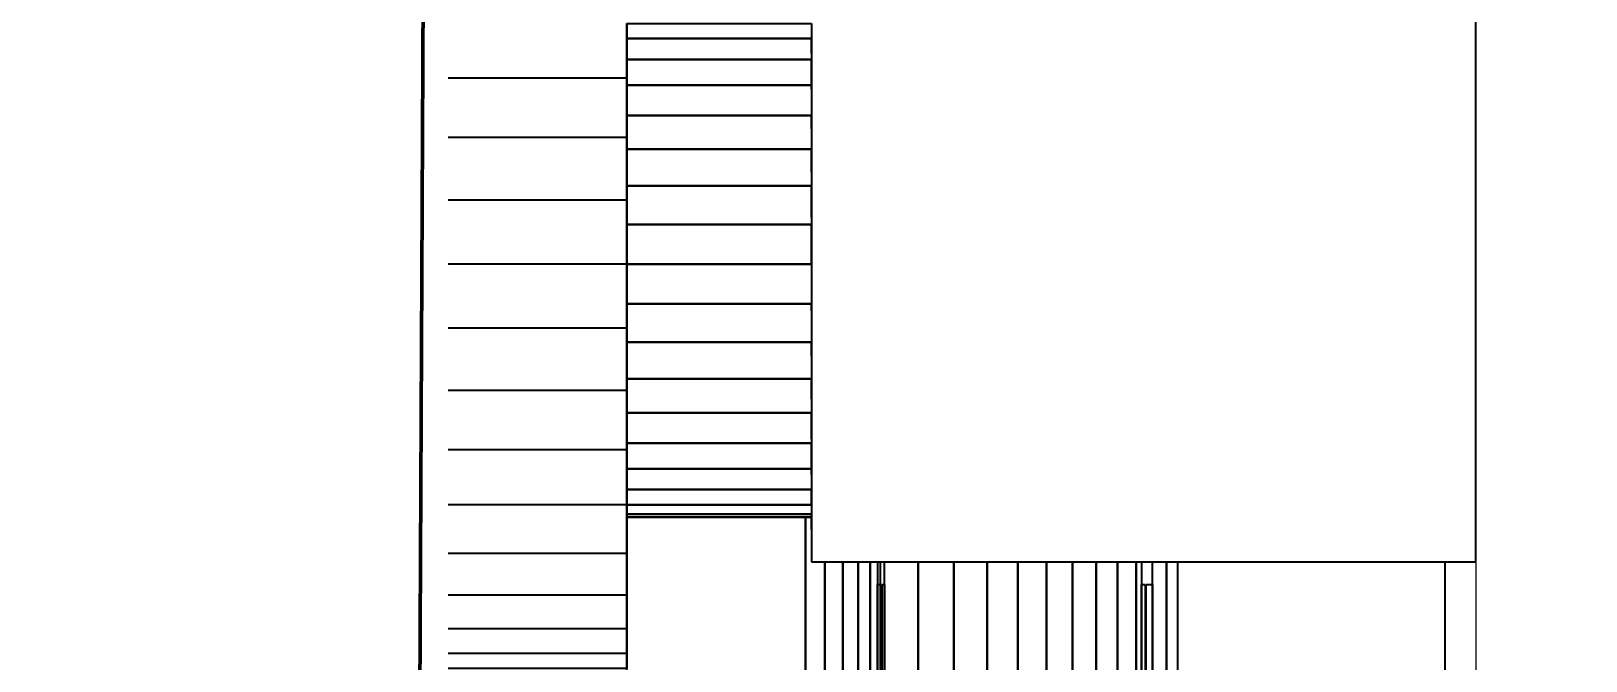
# Model space of a CAD drawing. Header units: millimetres. Extents: x 103208 to 171806, y -164 to 10038.
# Drawn here: x 113535.21 to 113548.57, y 6122.11 to 6127.52 of the extents above; entities that cross this region are included whole.
import ezdxf

# ---------------------------------------------------------------- set-up
doc = ezdxf.new("R2010")
doc.units = ezdxf.units.MM
for name, color, linetype, lineweight in [('MEDIDAS', 7, 'Continuous', 0), ('Moveis', 1, 'Continuous', 9), ('Parede Baixa', 5, 'Continuous', 50)]:
    doc.layers.add(name, color=color, linetype=linetype, lineweight=lineweight)
doc.layers.add('Piso', color=55, linetype='Continuous')
doc.styles.add('Valéria', font='romantic.ttf', dxfattribs={"height": 10})
doc.dimstyles.new('Cota - 50', dxfattribs={"dimtxt": 10, "dimasz": 5, "dimexe": 10, "dimexo": 20, "dimgap": 5, "dimtad": 1, "dimtxsty": 'Valéria', "dimblk": 'DOT', "dimcen": 0, "dimclrd": 12, "dimclre": 12, "dimclrt": 2, "dimazin": 2, "dimtfac": 1, "dimtix": 1, "dimtmove": 0, "dimatfit": 3, "dimldrblk": 'DOT', "dimfxl": 1, "dimarcsym": 0})

# ---------------------------------------------------------------- blocks, each defined once
blk = doc.blocks.new('_Dot')
at = {"color": 0, "linetype": 'ByBlock', "lineweight": -2}
blk.add_line((-0.5, 0), (-1, 0), dxfattribs=at)
at = {"color": 0, "linetype": 'ByBlock', "const_width": 0.5}
blk.add_lwpolyline([(-0.25, 0, 1), (0.25, 0, 1)], format="xyb", close=True, dxfattribs=at)
blk = doc.blocks.new('*D650')
at = {"layer": 'Defpoints', "color": 0, "transparency": 16777216}
for p in [(115535.938, 6718.846, 9825), (115634.715, 6581.569), (113095.947, 4963.145, 9825)]:
    blk.add_point(p, dxfattribs=at)
at = {"layer": 'MEDIDAS', "color": 12, "lineweight": -2, "transparency": 16777216}
for p, q in [((115547.619, 6702.612), (115640.556, 6573.452)), ((113198.784, 4828.789), (115630.657, 6578.649)), ((113107.629, 4946.911), (113200.566, 4817.752))]:
    blk.add_line(p, q, dxfattribs=at)
at = {"layer": 'MEDIDAS', "color": 12, "lineweight": -2, "transparency": 16777216, "xscale": 5, "yscale": 5, "zscale": 5}
for p, rotation in [((115634.715, 6581.569), 35.73698977606095), ((113194.725, 4825.869), 215.736989776061)]:
    blk.add_blockref('_Dot', p, dxfattribs=dict(at, rotation=rotation))
at = {"layer": 'MEDIDAS', "color": 2, "transparency": 16777216, "insert": (114408.793, 5711.956), "char_height": 10, "attachment_point": 5, "rotation": 35.737, "style": 'Valéria'}
blk.add_mtext('3006', dxfattribs=at)

msp = doc.modelspace()

# ---------------------------------------------------------------- hatches: boundary and pattern name
at = {"layer": 'Piso'}
h = msp.add_hatch(dxfattribs=at)
h.set_pattern_fill('ANSI37', color=256, scale=13.333333, angle=-45)
h.set_pattern_definition([(360, (17239, -689.003), (3e-14, 42.333333), []), (90, (17239, -689.003), (-42.333333, 3e-14), [])])
h.paths.add_polyline_path([(113699.15428, 6248.87321), (113696.65439, 6248.92088), (113696.61626, 6246.92088), (113686.65439, 6246.92088), (113686.65439, 6176.42088), (113690.15439, 6176.42088), (113690.15439, 6177.92088), (113690.21346, 6178.25945), (113690.31728, 6178.46791), (113690.44729, 6178.62798), (113690.65282, 6178.78599), (113690.82157, 6178.86386), (113691.03776, 6178.91405), (113693.15439, 6178.92088), (113694.30084, 6177.77443), (113694.65439, 6176.92088), (113694.73393, 6176.91451), (113694.80274, 6176.89836), (113694.92253, 6176.8429), (113694.9867, 6176.79448), (113695.03411, 6176.74617), (113695.08123, 6176.68128), (113695.11118, 6176.62422), (113695.13247, 6176.56732), (113695.1494, 6176.49138), (113695.15439, 6176.42088), (113695.15439, 6173.92088), (113695.14404, 6173.81964), (113695.12796, 6173.76047), (113695.09581, 6173.68604), (113695.06905, 6173.64148), (113695.03029, 6173.59118), (113694.97838, 6173.54005), (113694.92234, 6173.49873), (113694.84778, 6173.45979), (113694.77625, 6173.43595), (113694.71071, 6173.42406), (113694.65439, 6173.42088), (113694.30084, 6172.56732), (113693.15439, 6171.42088), (113691.07433, 6171.42088), (113690.97975, 6171.43187), (113690.88715, 6171.4518), (113690.78468, 6171.48516), (113690.70631, 6171.51947), (113690.62966, 6171.56138), (113690.56786, 6171.60206), (113690.51498, 6171.64255), (113690.47158, 6171.68033), (113690.41476, 6171.73726), (113690.33469, 6171.83647), (113690.29629, 6171.89523), (113690.23971, 6172.00358), (113690.20735, 6172.08593), (113690.17555, 6172.20135), (113690.16045, 6172.29495), (113690.15439, 6173.92088), (113686.65439, 6173.92088), (113686.65439, 6169.92088), (113683.65439, 6169.92088), (113683.65439, 6173.92088), (113680.15439, 6173.92088), (113680.15825, 6172.33688), (113680.11705, 6172.06509), (113680.08349, 6171.97422), (113680.04477, 6171.89502), (113679.93294, 6171.73483), (113679.85116, 6171.65212), (113679.75014, 6171.57404), (113679.659, 6171.52056), (113679.57622, 6171.48325), (113679.45812, 6171.44589), (113679.28399, 6171.42088), (113677.15439, 6171.42088), (113676.00795, 6172.56732), (113675.65439, 6173.42088), (113675.57726, 6173.42686), (113675.51849, 6173.4397), (113675.46176, 6173.45948), (113675.40601, 6173.48694), (113675.32492, 6173.54479), (113675.29332, 6173.56732), (113675.25018, 6173.62657), (113675.21434, 6173.68349), (113675.19267, 6173.72902), (113675.18026, 6173.76214), (113675.16884, 6173.80158), (113675.15486, 6173.89941), (113675.15439, 6176.42088), (113675.17192, 6176.5521), (113675.20292, 6176.63576), (113675.26064, 6176.72903), (113675.30084, 6176.79399), (113675.40405, 6176.85369), (113675.58693, 6176.9163), (113675.65439, 6176.92088), (113676.00795, 6177.77443), (113677.15439, 6178.92088), (113679.15439, 6178.92088), (113679.43816, 6178.87977), (113679.56929, 6178.83075), (113679.7424, 6178.72973), (113679.90485, 6178.5818), (113680.03208, 6178.40012), (113680.13837, 6178.0992), (113680.15439, 6177.57692), (113680.15439, 6176.42088), (113683.65439, 6176.42088), (113683.65439, 6248.92088), (113686.65439, 6248.93279), (113686.65439, 6251.92088), (113685.65439, 6251.92088), (113604.65282, 6250.68453), (113604.65282, 6246.97674), (113594.65282, 6246.97674), (113594.65282, 6249.37132), (113591.46875, 6249.3865), (113591.60184, 6178.52082), (113538.81564, 6178.20806), (113538.81564, 6175.21417), (113543.86277, 6175.21417), (113543.86277, 6173.01374), (113544.14333, 6172.83689), (113544.30622, 6172.68681), (113544.47929, 6172.47909), (113544.60584, 6172.2801), (113544.71247, 6172.06004), (113544.80463, 6171.80272), (113544.86544, 6171.55362), (113544.90121, 6171.30566), (113544.91287, 6171.06029), (113544.91287, 6154.75561), (113544.90121, 6154.51025), (113544.86473, 6154.25735), (113544.80463, 6154.01318), (113544.71247, 6153.75587), (113544.47929, 6153.33681), (113544.30622, 6153.12909), (113544.17541, 6153.01526), (113544.14333, 6152.97901), (113543.92495, 6152.83127), (113543.71152, 6152.73418), (113543.48964, 6152.67126), (113543.31357, 6152.65535), (113543.2587, 6152.6493), (113543.20325, 6152.65583), (113543.14859, 6152.67478), (113543.09608, 6152.70568), (113543.047, 6152.74777), (113543.00256, 6152.80002), (113542.96385, 6152.86114), (113542.93183, 6152.92962), (113542.90729, 6153.00378), (113542.89083, 6153.08179), (113542.88285, 6153.16173), (113542.88356, 6153.24164), (113542.89294, 6153.31954), (113542.91074, 6153.39351), (113542.93843, 6153.4652), (113542.96971, 6153.52255), (113543.00942, 6153.57443), (113543.05469, 6153.61611), (113543.10442, 6153.64657), (113543.15737, 6153.66505), (113543.21225, 6153.6711), (113543.33747, 6153.68678), (113543.35872, 6153.69673), (113543.38781, 6153.70471), (113543.40889, 6153.71457), (113543.43797, 6153.73382), (113543.53316, 6153.79856), (113543.58374, 6153.8556), (113543.63993, 6153.92514), (113543.71444, 6154.0423), (113543.76777, 6154.14582), (113543.8272, 6154.31164), (113543.86069, 6154.45246), (113543.86353, 6154.4592), (113543.88914, 6154.77938), (113543.86277, 6170.09417), (113538.78917, 6170.09417), (113538.59351, 6131.60643), (113538.79161, 6131.59872), (113538.82182, 6131.78463), (113538.87736, 6131.91872), (113538.97906, 6132.05126), (113539.11161, 6132.15297), (113539.26597, 6132.21691), (113539.43161, 6132.23872), (113541.86361, 6132.23872), (113542.02926, 6132.21691), (113542.18361, 6132.15297), (113542.31616, 6132.05126), (113542.41787, 6131.91872), (113542.48181, 6131.76436), (113542.50361, 6131.59872), (113542.50941, 6130.38691), (113542.51802, 6130.39813), (113542.52744, 6130.40203), (113542.54201, 6130.40526), (113545.02265, 6130.40526), (113545.03223, 6130.40395), (113545.04115, 6130.40012), (113545.04881, 6130.39401), (113545.05469, 6130.38606), (113545.05819, 6130.37646), (113545.05965, 6130.36686), (113545.05965, 6128.07872), (113547.62361, 6128.07872), (113547.62361, 6148.92173), (113598.7556, 6148.92173), (113601.41234, 6148.76239), (113604.01542, 6148.20772), (113606.50634, 6147.27018), (113608.82913, 6145.97084), (113610.93161, 6144.33889), (113612.76652, 6142.411), (113614.29265, 6140.23049), (113615.47569, 6137.84636), (113616.28906, 6135.31218), (113616.7145, 6132.68489), (113616.91228, 6129.57388), (113616.9882, 6127.35524), (113616.9882, 6123.68219), (113616.7145, 6118.35255), (113616.30151, 6115.77747), (113615.51577, 6113.29067), (113614.37421, 6110.9458), (113612.90148, 6108.79345), (113611.12934, 6106.88005), (113609.09603, 6105.24689), (113606.84541, 6103.9292), (113604.42605, 6102.95541), (113601.89014, 6102.34654), (113599.29239, 6102.11571), (113547.62361, 6102.11571), (113547.62361, 6122.95872), (113545.05965, 6122.95872), (113545.05965, 6120.71566), (113545.05819, 6120.70606), (113545.05469, 6120.69646), (113545.04881, 6120.68851), (113545.04115, 6120.68241), (113545.03223, 6120.67857), (113545.02265, 6120.67726), (113542.50361, 6120.67726), (113542.50361, 6119.43872), (113542.48181, 6119.27307), (113542.41787, 6119.11872), (113542.31616, 6118.98617), (113542.18361, 6118.88446), (113542.02926, 6118.82052), (113541.86361, 6118.79872), (113539.43161, 6118.79872), (113539.26597, 6118.82052), (113539.11161, 6118.88446), (113538.97906, 6118.98617), (113538.87736, 6119.11872), (113538.81342, 6119.27307), (113538.79161, 6119.43872), (113538.53551, 6119.43872), (113538.39347, 6089.63766), (113698.39165, 6088.87503)])
h.paths.add_polyline_path([(113538.3458, 6079.63778), (113538.22785, 6054.89152), (113538.38739, 6054.83338), (113539.66239, 6054.36875), (113539.73124, 6054.33399), (113539.79539, 6054.28225), (113539.85048, 6054.21706), (113539.89275, 6054.14286), (113539.91933, 6054.06471), (113539.92839, 6053.98793), (113539.92839, 6048.06869), (113542.55981, 6048.06869), (113543.16398, 6047.66125), (113543.49023, 6047.51037), (113543.6613, 6047.4518), (113544.01157, 6047.3524), (113544.19078, 6047.31157), (113544.41887, 6047.26637), (113544.53122, 6047.23821), (113544.75426, 6047.17637), (113544.97394, 6047.10351), (113545.19025, 6047.01957), (113545.29756, 6046.97483), (113545.29756, 6047.56038), (113549.30737, 6047.56038), (113549.30737, 6046.43338), (113577.5337, 6046.43338), (113577.5337, 6059.00505), (113608.21558, 6059.00505), (113608.21558, 6028.26171), (113577.5337, 6028.26171), (113577.5337, 6040.83338), (113549.30737, 6040.83338), (113549.30737, 6039.70638), (113545.29756, 6039.70638), (113545.29756, 6040.29193), (113544.86494, 6040.12406), (113544.41887, 6040.00039), (113543.98472, 6039.91435), (113543.49005, 6039.75632), (113543.00866, 6039.51199), (113542.55981, 6039.19807), (113539.92839, 6039.19807), (113539.92934, 6033.25361), (113539.91931, 6033.17199), (113539.89941, 6033.11472), (113539.84994, 6033.03623), (113539.76331, 6032.95865), (113539.69681, 6032.9154), (113539.62841, 6032.88563), (113538.38739, 6032.43338), (113538.12081, 6032.43465), (113537.96449, 5999.63868), (113697.96267, 5998.87605), (113698.34399, 6078.87514)])

# ---------------------------------------------------------------- linework, layer by layer
at = {"layer": 'Moveis'}
msp.add_line((113547.62361, 6148.92173, 9825), (113547.62361, 6102.11571, 9825), dxfattribs=at)
at = {"layer": 'Parede Baixa'}
msp.add_line((113539.1561, 6249.63584, 9825), (113537.96449, 5999.63868, 9825), dxfattribs=at)
at = {"layer": 'Piso'}
for p, q in [((113547.62361, 6122.95872, 9825), (113547.62361, 6128.07872, 9825)), ((113540.32761, 6127.45755, 9825), (113540.32761, 6127.58822, 9825)), ((113541.91481, 6127.58822, 9825), (113541.91481, 6127.45755, 9825)), ((113540.32761, 6127.27914, 9825), (113540.32761, 6127.45755, 9825)), ((113541.91481, 6127.45755, 9825), (113541.91481, 6127.32891, 9825)), ((113541.91481, 6127.32891, 9825), (113541.91481, 6127.27914, 9825)), ((113540.32761, 6127.11676, 9825), (113540.32761, 6127.27914, 9825)), ((113541.91481, 6127.27914, 9825), (113541.91481, 6127.05738, 9825)), ((113540.32761, 6127.05738, 9825), (113540.32761, 6127.11676, 9825)), ((113540.32761, 6126.79774, 9825), (113540.32761, 6127.05738, 9825)), ((113541.91481, 6127.05738, 9825), (113541.91481, 6127.02345, 9825)), ((113541.91481, 6127.02345, 9825), (113541.91481, 6126.79774, 9825)), ((113540.32761, 6126.60646, 9825), (113540.32761, 6126.79774, 9825)), ((113541.91481, 6126.79774, 9825), (113541.91481, 6126.68093, 9825)), ((113541.91481, 6126.68093, 9825), (113541.91481, 6126.5066, 9825)), ((113540.32761, 6126.5066, 9825), (113540.32761, 6126.60646, 9825)), ((113540.32761, 6126.19114, 9825), (113540.32761, 6126.5066, 9825)), ((113541.91481, 6126.5066, 9825), (113541.91481, 6126.3098, 9825)), ((113541.91481, 6126.3098, 9825), (113541.91481, 6126.19114, 9825)), ((113540.32761, 6126.06937, 9825), (113540.32761, 6126.19114, 9825)), ((113541.91481, 6126.19114, 9825), (113541.91481, 6125.91919, 9825)), ((113540.32761, 6125.85912, 9825), (113540.32761, 6126.06937, 9825)), ((113540.32761, 6125.51872, 9825), (113540.32761, 6125.85912, 9825)), ((113541.91481, 6125.91919, 9825), (113541.91481, 6125.85912, 9825)), ((113541.91481, 6125.85912, 9825), (113541.91481, 6125.51872, 9825)), ((113540.32761, 6125.17832, 9825), (113540.32761, 6125.51872, 9825)), ((113541.91481, 6125.51872, 9825), (113541.91481, 6125.17832, 9825)), ((113540.32761, 6124.96807, 9825), (113540.32761, 6125.17832, 9825)), ((113541.91481, 6125.17832, 9825), (113541.91481, 6125.11824, 9825)), ((113541.91481, 6125.11824, 9825), (113541.91481, 6124.8463, 9825)), ((113540.32761, 6124.8463, 9825), (113540.32761, 6124.96807, 9825)), ((113540.32761, 6124.53083, 9825), (113540.32761, 6124.8463, 9825)), ((113541.91481, 6124.8463, 9825), (113541.91481, 6124.72763, 9825)), ((113541.91481, 6124.72763, 9825), (113541.91481, 6124.53083, 9825)), ((113540.32761, 6124.43098, 9825), (113540.32761, 6124.53083, 9825)), ((113541.91481, 6124.53083, 9825), (113541.91481, 6124.3565, 9825)), ((113540.32761, 6124.2397, 9825), (113540.32761, 6124.43098, 9825)), ((113541.91481, 6124.3565, 9825), (113541.91481, 6124.2397, 9825)), ((113540.32761, 6123.98005, 9825), (113540.32761, 6124.2397, 9825)), ((113541.91481, 6124.2397, 9825), (113541.91481, 6124.01399, 9825)), ((113540.32761, 6123.92067, 9825), (113540.32761, 6123.98005, 9825)), ((113541.91481, 6124.01399, 9825), (113541.91481, 6123.98005, 9825)), ((113541.91481, 6123.98005, 9825), (113541.91481, 6123.7583, 9825)), ((113540.32761, 6123.7583, 9825), (113540.32761, 6123.92067, 9825)), ((113540.32761, 6123.57989, 9825), (113540.32761, 6123.7583, 9825)), ((113541.91481, 6123.7583, 9825), (113541.91481, 6123.70852, 9825)), ((113540.32761, 6123.44922, 9825), (113540.32761, 6123.57989, 9825)), ((113541.91481, 6123.70852, 9825), (113541.91481, 6123.57989, 9825)), ((113541.91481, 6123.57989, 9825), (113541.91481, 6123.44922, 9825)), ((113540.32761, 6123.36951, 9825), (113540.32761, 6123.44922, 9825)), ((113541.91481, 6123.44922, 9825), (113541.91481, 6123.36951, 9825)), ((113540.32761, 6123.34272, 9825), (113540.32761, 6123.36951, 9825)), ((113540.32761, 6123.34272, 9825), (113541.86361, 6123.34272, 9825)), ((113540.32761, 6123.0297, 9825), (113540.32761, 6123.34272, 9825)), ((113541.86361, 6123.34272, 9825), (113541.91481, 6123.34272, 9825)), ((113541.91481, 6123.36951, 9825), (113541.91481, 6123.34272, 9825)), ((113541.91481, 6123.34272, 9825), (113541.91481, 6123.23774, 9825)), ((113541.91481, 6123.23774, 9825), (113541.91481, 6123.08401, 9825)), ((113541.91481, 6123.08401, 9825), (113541.91481, 6122.99023, 9825)), ((113540.32761, 6122.67098, 9825), (113540.32761, 6123.0297, 9825)), ((113541.91481, 6122.99023, 9825), (113541.91481, 6122.95872, 9825)), ((113541.91481, 6122.95872, 9825), (113542.02926, 6122.95872, 9825)), ((113542.02926, 6122.95872, 9825), (113542.18361, 6122.95872, 9825)), ((113542.18361, 6122.95872, 9825), (113542.31616, 6122.95872, 9825)), ((113542.31616, 6122.95872, 9825), (113542.41787, 6122.95872, 9825)), ((113542.41787, 6122.95872, 9825), (113542.48181, 6122.95872, 9825)), ((113542.48181, 6122.95872, 9825), (113542.50361, 6122.95872, 9825)), ((113542.50361, 6122.95872, 9825), (113542.50361, 6122.88861, 9825)), ((113542.50361, 6122.95872, 9825), (113542.51486, 6122.95872, 9825)), ((113542.51486, 6122.95872, 9825), (113542.52281, 6122.95872, 9825)), ((113542.52281, 6122.95872, 9825), (113542.54201, 6122.95872, 9825)), ((113542.54201, 6122.95872, 9825), (113542.83053, 6122.95872, 9825)), ((113542.83053, 6122.95872, 9825), (113543.1372, 6122.95872, 9825)), ((113543.1372, 6122.95872, 9825), (113543.42348, 6122.95872, 9825)), ((113543.42348, 6122.95872, 9825), (113543.68922, 6122.95872, 9825)), ((113543.68922, 6122.95872, 9825), (113543.93432, 6122.95872, 9825)), ((113543.93432, 6122.95872, 9825), (113544.15866, 6122.95872, 9825)), ((113544.15866, 6122.95872, 9825), (113544.36214, 6122.95872, 9825)), ((113544.36214, 6122.95872, 9825), (113544.54465, 6122.95872, 9825)), ((113544.54465, 6122.95872, 9825), (113544.70613, 6122.95872, 9825)), ((113544.70613, 6122.95872, 9825), (113544.75029, 6122.95872, 9825)), ((113544.75029, 6122.95872, 9825), (113544.75029, 6122.88861, 9825)), ((113544.75029, 6122.95872, 9825), (113544.78241, 6122.95872, 9825)), ((113544.78241, 6122.95872, 9825), (113544.78971, 6122.95872, 9825)), ((113544.78971, 6122.95872, 9825), (113544.84649, 6122.95872, 9825)), ((113544.84649, 6122.95872, 9825), (113544.96567, 6122.95872, 9825)), ((113544.96567, 6122.95872, 9825), (113545.05965, 6122.95872, 9825)), ((113545.05965, 6122.95872, 9825), (113545.05965, 6122.88861, 9825)), ((113545.05965, 6122.95872, 9825), (113547.62361, 6122.95872, 9825)), ((113542.50361, 6122.88861, 9825), (113542.50361, 6122.79483, 9825)), ((113542.50361, 6122.79483, 9825), (113542.50361, 6122.76332, 9825)), ((113544.75029, 6122.88861, 9825), (113544.75029, 6122.79483, 9825)), ((113544.75029, 6122.79483, 9825), (113544.75029, 6122.76332, 9825)), ((113545.05965, 6122.88861, 9825), (113545.05965, 6122.79483, 9825)), ((113545.05965, 6122.79483, 9825), (113545.05965, 6122.76332, 9825)), ((113540.32761, 6122.38237, 9825), (113540.32761, 6122.67098, 9825)), ((113542.48181, 6122.76332, 9825), (113542.50361, 6122.76332, 9825)), ((113542.50361, 6122.76332, 9825), (113542.51486, 6122.76332, 9825)), ((113542.50361, 6122.76332, 9825), (113542.50361, 6120.71566, 9825)), ((113542.50361, 6122.76332, 9825), (113542.50876, 6120.71566, 9825)), ((113542.52281, 6122.76332, 9825), (113542.54201, 6122.76332, 9825)), ((113544.75029, 6122.76332, 9825), (113544.78241, 6122.76332, 9825)), ((113544.75029, 6122.76332, 9825), (113544.75029, 6120.71566, 9825)), ((113544.78971, 6122.76332, 9825), (113544.84649, 6122.76332, 9825)), ((113545.05965, 6122.76332, 9825), (113545.05965, 6120.71566, 9825)), ((113540.32761, 6122.171, 9825), (113540.32761, 6122.38237, 9825)), ((113540.32761, 6122.04205, 9825), (113540.32761, 6122.171, 9825))]:
    msp.add_line(p, q, dxfattribs=at)
for points, invisible_edges in [([(113538.79161, 6127.11676, 9825), (113540.32761, 6127.58822, 9825), (113540.32761, 6127.11676, 9825)], 3), ([(113541.91481, 6127.58822, 9825), (113540.32761, 6127.45755, 9825), (113540.32761, 6127.58822, 9825)], 1), ([(113540.32761, 6127.45755, 9825), (113541.91481, 6127.58822, 9825), (113541.91481, 6127.45755, 9825)], 1), ([(113540.32761, 6127.11676, 9825), (113540.32761, 6127.58822, 9825), (113540.32761, 6127.45755, 9825)], 13), ([(113541.91481, 6127.45755, 9825), (113548.44281, 6127.5898, 9825), (113541.91481, 6127.32891, 9825)], 3), ([(113541.91481, 6127.45755, 9825), (113540.32761, 6127.27914, 9825), (113540.32761, 6127.45755, 9825)], 1), ([(113540.32761, 6127.27914, 9825), (113541.91481, 6127.45755, 9825), (113541.91481, 6127.27914, 9825)], 3), ([(113540.32761, 6127.11676, 9825), (113540.32761, 6127.45755, 9825), (113540.32761, 6127.27914, 9825)], 1), ([(113541.91481, 6127.27914, 9825), (113541.91481, 6127.45755, 9825), (113541.91481, 6127.32891, 9825)], 1), ([(113541.91481, 6127.27914, 9825), (113548.44281, 6127.32891, 9825), (113541.91481, 6127.05738, 9825)], 3), ([(113541.91481, 6127.05738, 9825), (113548.44281, 6127.32891, 9825), (113541.91481, 6127.02345, 9825)], 3), ([(113541.91481, 6127.27914, 9825), (113540.32761, 6127.11676, 9825), (113540.32761, 6127.27914, 9825)], 1), ([(113540.32761, 6127.11676, 9825), (113541.91481, 6127.27914, 9825), (113540.32761, 6127.05738, 9825)], 3), ([(113540.32761, 6127.05738, 9825), (113541.91481, 6127.27914, 9825), (113541.91481, 6127.05738, 9825)], 1), ([(113538.79161, 6126.60646, 9825), (113540.32761, 6127.11676, 9825), (113540.32761, 6126.60646, 9825)], 3), ([(113540.32761, 6126.60646, 9825), (113540.32761, 6127.11676, 9825), (113540.32761, 6127.05738, 9825)], 13), ([(113541.91481, 6127.05738, 9825), (113540.32761, 6126.79774, 9825), (113540.32761, 6127.05738, 9825)], 1), ([(113540.32761, 6126.79774, 9825), (113541.91481, 6127.05738, 9825), (113541.91481, 6126.79774, 9825)], 3), ([(113540.32761, 6126.60646, 9825), (113540.32761, 6127.05738, 9825), (113540.32761, 6126.79774, 9825)], 1), ([(113541.91481, 6126.79774, 9825), (113541.91481, 6127.05738, 9825), (113541.91481, 6127.02345, 9825)], 1), ([(113541.91481, 6126.79774, 9825), (113548.44281, 6127.02345, 9825), (113541.91481, 6126.68093, 9825)], 3), ([(113541.91481, 6126.79774, 9825), (113540.32761, 6126.60646, 9825), (113540.32761, 6126.79774, 9825)], 1), ([(113540.32761, 6126.60646, 9825), (113541.91481, 6126.79774, 9825), (113540.32761, 6126.5066, 9825)], 3), ([(113540.32761, 6126.5066, 9825), (113541.91481, 6126.79774, 9825), (113541.91481, 6126.5066, 9825)], 3), ([(113541.91481, 6126.5066, 9825), (113541.91481, 6126.79774, 9825), (113541.91481, 6126.68093, 9825)], 1), ([(113541.91481, 6126.5066, 9825), (113548.44281, 6126.68093, 9825), (113541.91481, 6126.3098, 9825)], 3), ([(113538.79161, 6126.06937, 9825), (113540.32761, 6126.60646, 9825), (113540.32761, 6126.06937, 9825)], 3), ([(113540.32761, 6126.06937, 9825), (113540.32761, 6126.60646, 9825), (113540.32761, 6126.5066, 9825)], 13), ([(113541.91481, 6126.5066, 9825), (113540.32761, 6126.19114, 9825), (113540.32761, 6126.5066, 9825)], 1), ([(113540.32761, 6126.19114, 9825), (113541.91481, 6126.5066, 9825), (113541.91481, 6126.19114, 9825)], 3), ([(113540.32761, 6126.06937, 9825), (113540.32761, 6126.5066, 9825), (113540.32761, 6126.19114, 9825)], 1), ([(113541.91481, 6126.19114, 9825), (113541.91481, 6126.5066, 9825), (113541.91481, 6126.3098, 9825)], 1), ([(113541.91481, 6126.19114, 9825), (113548.44281, 6126.3098, 9825), (113541.91481, 6125.91919, 9825)], 3), ([(113541.91481, 6126.19114, 9825), (113540.32761, 6126.06937, 9825), (113540.32761, 6126.19114, 9825)], 1), ([(113540.32761, 6126.06937, 9825), (113541.91481, 6126.19114, 9825), (113540.32761, 6125.85912, 9825)], 3), ([(113540.32761, 6125.85912, 9825), (113541.91481, 6126.19114, 9825), (113541.91481, 6125.85912, 9825)], 3), ([(113541.91481, 6125.85912, 9825), (113541.91481, 6126.19114, 9825), (113541.91481, 6125.91919, 9825)], 1), ([(113538.79161, 6125.51872, 9825), (113540.32761, 6126.06937, 9825), (113540.32761, 6125.51872, 9825)], 3), ([(113540.32761, 6125.51872, 9825), (113540.32761, 6126.06937, 9825), (113540.32761, 6125.85912, 9825)], 1), ([(113541.91481, 6125.85912, 9825), (113540.32761, 6125.51872, 9825), (113540.32761, 6125.85912, 9825)], 1), ([(113540.32761, 6125.51872, 9825), (113541.91481, 6125.85912, 9825), (113541.91481, 6125.51872, 9825)], 1), ([(113541.91481, 6125.85912, 9825), (113548.44281, 6125.91919, 9825), (113541.91481, 6125.51872, 9825)], 3), ([(113538.79161, 6124.96807, 9825), (113540.32761, 6125.51872, 9825), (113540.32761, 6124.96807, 9825)], 3), ([(113541.91481, 6125.51872, 9825), (113540.32761, 6125.17832, 9825), (113540.32761, 6125.51872, 9825)], 1), ([(113540.32761, 6125.17832, 9825), (113541.91481, 6125.51872, 9825), (113541.91481, 6125.17832, 9825)], 1), ([(113540.32761, 6124.96807, 9825), (113540.32761, 6125.51872, 9825), (113540.32761, 6125.17832, 9825)], 1), ([(113541.91481, 6125.17832, 9825), (113548.44281, 6125.51872, 9825), (113541.91481, 6125.11824, 9825)], 3), ([(113541.91481, 6125.17832, 9825), (113540.32761, 6124.96807, 9825), (113540.32761, 6125.17832, 9825)], 1), ([(113540.32761, 6124.96807, 9825), (113541.91481, 6125.17832, 9825), (113540.32761, 6124.8463, 9825)], 3), ([(113540.32761, 6124.8463, 9825), (113541.91481, 6125.17832, 9825), (113541.91481, 6124.8463, 9825)], 3), ([(113541.91481, 6124.8463, 9825), (113541.91481, 6125.17832, 9825), (113541.91481, 6125.11824, 9825)], 1), ([(113541.91481, 6124.8463, 9825), (113548.44281, 6125.11824, 9825), (113541.91481, 6124.72763, 9825)], 3), ([(113538.79161, 6124.43098, 9825), (113540.32761, 6124.96807, 9825), (113540.32761, 6124.43098, 9825)], 3), ([(113540.32761, 6124.43098, 9825), (113540.32761, 6124.96807, 9825), (113540.32761, 6124.8463, 9825)], 13), ([(113541.91481, 6124.8463, 9825), (113540.32761, 6124.53083, 9825), (113540.32761, 6124.8463, 9825)], 1), ([(113540.32761, 6124.53083, 9825), (113541.91481, 6124.8463, 9825), (113541.91481, 6124.53083, 9825)], 3), ([(113540.32761, 6124.43098, 9825), (113540.32761, 6124.8463, 9825), (113540.32761, 6124.53083, 9825)], 1), ([(113541.91481, 6124.53083, 9825), (113541.91481, 6124.8463, 9825), (113541.91481, 6124.72763, 9825)], 1), ([(113541.91481, 6124.53083, 9825), (113548.44281, 6124.72763, 9825), (113541.91481, 6124.3565, 9825)], 3), ([(113541.91481, 6124.53083, 9825), (113540.32761, 6124.43098, 9825), (113540.32761, 6124.53083, 9825)], 1), ([(113540.32761, 6124.43098, 9825), (113541.91481, 6124.53083, 9825), (113540.32761, 6124.2397, 9825)], 3), ([(113540.32761, 6124.2397, 9825), (113541.91481, 6124.53083, 9825), (113541.91481, 6124.2397, 9825)], 3), ([(113541.91481, 6124.2397, 9825), (113541.91481, 6124.53083, 9825), (113541.91481, 6124.3565, 9825)], 1), ([(113538.79161, 6123.92067, 9825), (113540.32761, 6124.43098, 9825), (113540.32761, 6123.92067, 9825)], 3), ([(113540.32761, 6123.92067, 9825), (113540.32761, 6124.43098, 9825), (113540.32761, 6124.2397, 9825)], 13), ([(113541.91481, 6124.2397, 9825), (113548.44281, 6124.3565, 9825), (113541.91481, 6124.01399, 9825)], 3), ([(113541.91481, 6124.2397, 9825), (113540.32761, 6123.98005, 9825), (113540.32761, 6124.2397, 9825)], 1), ([(113540.32761, 6123.98005, 9825), (113541.91481, 6124.2397, 9825), (113541.91481, 6123.98005, 9825)], 3), ([(113540.32761, 6123.92067, 9825), (113540.32761, 6124.2397, 9825), (113540.32761, 6123.98005, 9825)], 1), ([(113541.91481, 6123.98005, 9825), (113541.91481, 6124.2397, 9825), (113541.91481, 6124.01399, 9825)], 1), ([(113541.91481, 6123.98005, 9825), (113540.32761, 6123.92067, 9825), (113540.32761, 6123.98005, 9825)], 1), ([(113540.32761, 6123.92067, 9825), (113541.91481, 6123.98005, 9825), (113540.32761, 6123.7583, 9825)], 3), ([(113540.32761, 6123.7583, 9825), (113541.91481, 6123.98005, 9825), (113541.91481, 6123.7583, 9825)], 1), ([(113541.91481, 6123.98005, 9825), (113548.44281, 6124.01399, 9825), (113541.91481, 6123.7583, 9825)], 3), ([(113541.91481, 6123.7583, 9825), (113548.44281, 6124.01399, 9825), (113541.91481, 6123.70852, 9825)], 3), ([(113538.79161, 6123.44971, 9825), (113540.32761, 6123.92067, 9825), (113540.32761, 6123.44922, 9825)], 3), ([(113540.32761, 6123.44922, 9825), (113540.32761, 6123.92067, 9825), (113540.32761, 6123.7583, 9825)], 13), ([(113541.91481, 6123.7583, 9825), (113540.32761, 6123.57989, 9825), (113540.32761, 6123.7583, 9825)], 1), ([(113540.32761, 6123.57989, 9825), (113541.91481, 6123.7583, 9825), (113541.91481, 6123.57989, 9825)], 3), ([(113540.32761, 6123.44922, 9825), (113540.32761, 6123.7583, 9825), (113540.32761, 6123.57989, 9825)], 1), ([(113541.91481, 6123.57989, 9825), (113541.91481, 6123.7583, 9825), (113541.91481, 6123.70852, 9825)], 1), ([(113541.91481, 6123.57989, 9825), (113540.32761, 6123.44922, 9825), (113540.32761, 6123.57989, 9825)], 1), ([(113540.32761, 6123.44922, 9825), (113541.91481, 6123.57989, 9825), (113541.91481, 6123.44922, 9825)], 1), ([(113541.91481, 6123.57989, 9825), (113548.44281, 6123.70852, 9825), (113541.91481, 6123.44922, 9825)], 3), ([(113538.79161, 6123.0297, 9825), (113540.32761, 6123.44922, 9825), (113540.32761, 6123.0297, 9825)], 3), ([(113541.91481, 6123.44922, 9825), (113540.32761, 6123.36951, 9825), (113540.32761, 6123.44922, 9825)], 1), ([(113540.32761, 6123.36951, 9825), (113541.91481, 6123.44922, 9825), (113541.91481, 6123.36951, 9825)], 1), ([(113540.32761, 6123.0297, 9825), (113540.32761, 6123.44922, 9825), (113540.32761, 6123.36951, 9825)], 13), ([(113541.91481, 6123.36951, 9825), (113548.44281, 6123.44763, 9825), (113541.91481, 6123.34272, 9825)], 3), ([(113541.91481, 6123.34272, 9825), (113548.44281, 6123.44763, 9825), (113541.91481, 6123.23774, 9825)], 3), ([(113541.91481, 6123.36951, 9825), (113540.32761, 6123.34272, 9825), (113540.32761, 6123.36951, 9825)], 1), ([(113540.32761, 6123.34272, 9825), (113541.91481, 6123.36951, 9825), (113541.86361, 6123.34272, 9825)], 3), ([(113540.32761, 6123.0297, 9825), (113540.32761, 6123.36951, 9825), (113540.32761, 6123.34272, 9825)], 1), ([(113541.86361, 6123.34272, 9825), (113540.32761, 6123.0297, 9825), (113540.32761, 6123.34272, 9825)], 1), ([(113540.32761, 6123.0297, 9825), (113541.86361, 6123.34272, 9825), (113540.32761, 6122.67098, 9825)], 3), ([(113540.32761, 6122.67098, 9825), (113541.86361, 6123.34272, 9825), (113540.32761, 6122.38237, 9825)], 3), ([(113540.32761, 6122.38237, 9825), (113541.86361, 6123.34272, 9825), (113540.32761, 6122.171, 9825)], 3), ([(113540.32761, 6122.171, 9825), (113541.86361, 6123.34272, 9825), (113540.32761, 6122.04205, 9825)], 3), ([(113540.32761, 6122.04205, 9825), (113541.86361, 6123.34272, 9825), (113540.32761, 6121.99872, 9825)], 3), ([(113541.86361, 6119.43872, 9825), (113540.32761, 6121.99872, 9825), (113541.86361, 6123.34272, 9825)], 3), ([(113541.86361, 6123.34272, 9825), (113541.91481, 6123.36951, 9825), (113541.91481, 6123.34272, 9825)], 1), ([(113541.91481, 6123.34272, 9825), (113541.86361, 6119.43872, 9825), (113541.86361, 6123.34272, 9825)], 1), ([(113541.91481, 6122.95872, 9825), (113541.91481, 6123.34272, 9825), (113541.91481, 6123.23774, 9825)], 13), ([(113541.91481, 6122.95872, 9825), (113541.91481, 6123.23774, 9825), (113541.91481, 6123.08401, 9825)], 13), ([(113541.91481, 6122.95872, 9825), (113541.91481, 6123.08401, 9825), (113541.91481, 6122.99023, 9825)], 1), ([(113538.79161, 6122.67098, 9825), (113540.32761, 6123.0297, 9825), (113540.32761, 6122.67098, 9825)], 1), ([(113541.86361, 6119.43872, 9825), (113541.91481, 6122.95872, 9825), (113542.02926, 6119.43872, 9825)], 3), ([(113542.02926, 6119.43872, 9825), (113541.91481, 6122.95872, 9825), (113542.02926, 6122.95872, 9825)], 1), ([(113542.18361, 6122.95872, 9825), (113542.02926, 6119.43872, 9825), (113542.02926, 6122.95872, 9825)], 1), ([(113542.02926, 6119.43872, 9825), (113542.18361, 6122.95872, 9825), (113542.18361, 6119.43872, 9825)], 1), ([(113542.31616, 6122.95872, 9825), (113542.18361, 6119.43872, 9825), (113542.18361, 6122.95872, 9825)], 1), ([(113542.18361, 6119.43872, 9825), (113542.31616, 6122.95872, 9825), (113542.31616, 6119.43872, 9825)], 1), ([(113542.41787, 6122.95872, 9825), (113542.31616, 6119.43872, 9825), (113542.31616, 6122.95872, 9825)], 1), ([(113542.31616, 6119.43872, 9825), (113542.41787, 6122.95872, 9825), (113542.41787, 6119.43872, 9825)], 1), ([(113542.48181, 6122.95872, 9825), (113542.41787, 6119.43872, 9825), (113542.41787, 6122.95872, 9825)], 1), ([(113542.41787, 6119.43872, 9825), (113542.48181, 6122.95872, 9825), (113542.48181, 6119.43872, 9825)], 3), ([(113542.48181, 6119.43872, 9825), (113542.48181, 6122.95872, 9825), (113542.48181, 6122.88861, 9825)], 13), ([(113542.83053, 6122.95872, 9825), (113542.54201, 6122.88861, 9825), (113542.54201, 6122.95872, 9825)], 1), ([(113542.54201, 6122.88861, 9825), (113542.83053, 6122.95872, 9825), (113542.54201, 6122.79483, 9825)], 3), ([(113542.54201, 6122.79483, 9825), (113542.83053, 6122.95872, 9825), (113542.54201, 6122.76332, 9825)], 3), ([(113542.54201, 6122.76332, 9825), (113542.83053, 6122.95872, 9825), (113542.54201, 6120.71566, 9825)], 3), ([(113542.54201, 6120.71566, 9825), (113542.83053, 6122.95872, 9825), (113542.83053, 6120.71566, 9825)], 1), ([(113543.1372, 6122.95872, 9825), (113542.83053, 6120.71566, 9825), (113542.83053, 6122.95872, 9825)], 1), ([(113542.83053, 6120.71566, 9825), (113543.1372, 6122.95872, 9825), (113543.1372, 6120.71566, 9825)], 1), ([(113543.42348, 6122.95872, 9825), (113543.1372, 6120.71566, 9825), (113543.1372, 6122.95872, 9825)], 1), ([(113543.1372, 6120.71566, 9825), (113543.42348, 6122.95872, 9825), (113543.42348, 6120.71566, 9825)], 1), ([(113543.68922, 6122.95872, 9825), (113543.42348, 6120.71566, 9825), (113543.42348, 6122.95872, 9825)], 1), ([(113543.42348, 6120.71566, 9825), (113543.68922, 6122.95872, 9825), (113543.68922, 6120.71566, 9825)], 1), ([(113543.93432, 6122.95872, 9825), (113543.68922, 6120.71566, 9825), (113543.68922, 6122.95872, 9825)], 1), ([(113543.68922, 6120.71566, 9825), (113543.93432, 6122.95872, 9825), (113543.93432, 6120.71566, 9825)], 1), ([(113544.15866, 6122.95872, 9825), (113543.93432, 6120.71566, 9825), (113543.93432, 6122.95872, 9825)], 1), ([(113543.93432, 6120.71566, 9825), (113544.15866, 6122.95872, 9825), (113544.15866, 6120.71566, 9825)], 1), ([(113544.36214, 6122.95872, 9825), (113544.15866, 6120.71566, 9825), (113544.15866, 6122.95872, 9825)], 1), ([(113544.15866, 6120.71566, 9825), (113544.36214, 6122.95872, 9825), (113544.36214, 6120.71566, 9825)], 1), ([(113544.54465, 6122.95872, 9825), (113544.36214, 6120.71566, 9825), (113544.36214, 6122.95872, 9825)], 1), ([(113544.36214, 6120.71566, 9825), (113544.54465, 6122.95872, 9825), (113544.54465, 6120.71566, 9825)], 1), ([(113544.70613, 6122.95872, 9825), (113544.54465, 6120.71566, 9825), (113544.54465, 6122.95872, 9825)], 1), ([(113544.54465, 6120.71566, 9825), (113544.70613, 6122.95872, 9825), (113544.70613, 6120.71566, 9825)], 1), ([(113544.75029, 6122.95872, 9825), (113544.70613, 6120.71566, 9825), (113544.70613, 6122.95872, 9825)], 1), ([(113544.70613, 6120.71566, 9825), (113544.75029, 6122.95872, 9825), (113544.71697, 6120.71566, 9825)], 3), ([(113544.71697, 6120.71566, 9825), (113544.75029, 6122.95872, 9825), (113544.75029, 6120.71566, 9825)], 3), ([(113544.75029, 6120.71566, 9825), (113544.75029, 6122.95872, 9825), (113544.75029, 6122.88861, 9825)], 13), ([(113544.96567, 6122.95872, 9825), (113544.84649, 6122.88861, 9825), (113544.84649, 6122.95872, 9825)], 1), ([(113544.84649, 6122.88861, 9825), (113544.96567, 6122.95872, 9825), (113544.84649, 6122.79483, 9825)], 3), ([(113544.84649, 6122.79483, 9825), (113544.96567, 6122.95872, 9825), (113544.84649, 6122.76332, 9825)], 3), ([(113544.84649, 6122.76332, 9825), (113544.96567, 6122.95872, 9825), (113544.84649, 6120.71566, 9825)], 3), ([(113544.84649, 6120.71566, 9825), (113544.96567, 6122.95872, 9825), (113544.96567, 6120.71566, 9825)], 1), ([(113545.05965, 6122.95872, 9825), (113544.96567, 6120.71566, 9825), (113544.96567, 6122.95872, 9825)], 1), ([(113544.96567, 6120.71566, 9825), (113545.05965, 6122.95872, 9825), (113545.02662, 6120.71566, 9825)], 3), ([(113545.02662, 6120.71566, 9825), (113545.05965, 6122.95872, 9825), (113545.05965, 6120.71566, 9825)], 3), ([(113545.05965, 6120.71566, 9825), (113545.05965, 6122.95872, 9825), (113545.05965, 6122.88861, 9825)], 13), ([(113542.48181, 6119.43872, 9825), (113542.48181, 6122.88861, 9825), (113542.48181, 6122.79483, 9825)], 13), ([(113542.48181, 6119.43872, 9825), (113542.48181, 6122.79483, 9825), (113542.48181, 6122.76332, 9825)], 13), ([(113544.75029, 6120.71566, 9825), (113544.75029, 6122.88861, 9825), (113544.75029, 6122.79483, 9825)], 13), ([(113544.75029, 6120.71566, 9825), (113544.75029, 6122.79483, 9825), (113544.75029, 6122.76332, 9825)], 1), ([(113545.05965, 6120.71566, 9825), (113545.05965, 6122.88861, 9825), (113545.05965, 6122.79483, 9825)], 13), ([(113545.05965, 6120.71566, 9825), (113545.05965, 6122.79483, 9825), (113545.05965, 6122.76332, 9825)], 1), ([(113538.79161, 6122.38237, 9825), (113540.32761, 6122.67098, 9825), (113540.32761, 6122.38237, 9825)], 1), ([(113542.50361, 6122.76332, 9825), (113542.48181, 6120.67726, 9825), (113542.48181, 6122.76332, 9825)], 1), ([(113542.48181, 6120.67726, 9825), (113542.50361, 6122.76332, 9825), (113542.50361, 6120.67726, 9825)], 3), ([(113542.48181, 6119.43872, 9825), (113542.48181, 6122.76332, 9825), (113542.48181, 6120.67726, 9825)], 13), ([(113542.50361, 6120.67726, 9825), (113542.50361, 6122.76332, 9825), (113542.50361, 6120.71566, 9825)], 13), ([(113542.54201, 6122.76332, 9825), (113542.52281, 6120.71566, 9825), (113542.52281, 6122.76332, 9825)], 1), ([(113542.52281, 6120.71566, 9825), (113542.54201, 6122.76332, 9825), (113542.54201, 6120.71566, 9825)], 1), ([(113544.78241, 6122.76332, 9825), (113544.75029, 6120.71566, 9825), (113544.75029, 6122.76332, 9825)], 1), ([(113544.75029, 6120.71566, 9825), (113544.78241, 6122.76332, 9825), (113544.78241, 6120.71566, 9825)], 1), ([(113544.84649, 6122.76332, 9825), (113544.78971, 6120.71566, 9825), (113544.78971, 6122.76332, 9825)], 1), ([(113544.78971, 6120.71566, 9825), (113544.84649, 6122.76332, 9825), (113544.7949, 6120.71566, 9825)], 3), ([(113544.7949, 6120.71566, 9825), (113544.84649, 6122.76332, 9825), (113544.79632, 6120.70572, 9825)], 3), ([(113544.80841, 6120.67726, 9825), (113544.84649, 6122.76332, 9825), (113544.84649, 6120.71566, 9825)], 13), ([(113538.79161, 6122.171, 9825), (113540.32761, 6122.38237, 9825), (113540.32761, 6122.171, 9825)], 1), ([(113538.79161, 6122.04205, 9825), (113540.32761, 6122.171, 9825), (113540.32761, 6122.04205, 9825)], 1)]:
    msp.add_3dface(points, dxfattribs=dict(at, invisible_edges=invisible_edges))

# ---------------------------------------------------------------- dimensions: what is measured, and where the dimension line sits
at = {"layer": 'MEDIDAS'}
dim = msp.add_aligned_dim(p1=(113095.94746, 4963.1452, 9825), p2=(115535.93758, 6718.84569, 9825), distance=-169.12081, dimstyle='Cota - 50', dxfattribs=at)
dim.commit()
dim.dimension.update_dxf_attribs({"geometry": '*D650', "text_midpoint": (114408.79308, 5711.9561)})

doc.saveas('drawing.dxf')
